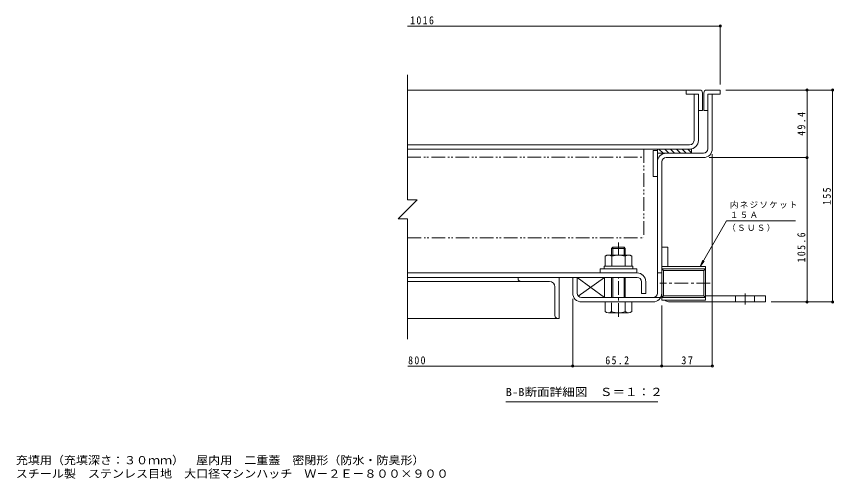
# Model space of a CAD drawing. Units: millimetres at full size. Extents: x -524 to 523, y -392 to 338.
# Drawn here: x -100 to 499, y -392 to -54 of the extents above; entities that cross this region are included whole.
import ezdxf
from ezdxf.enums import TextEntityAlignment as Align

# ---------------------------------------------------------------- set-up
doc = ezdxf.new("R2010")
doc.units = ezdxf.units.MM
doc.header["$LTSCALE"] = 2
doc.header["$PDMODE"] = 32
doc.header["$PDSIZE"] = 1.6
doc.linetypes.add('CHAIN1', pattern=[8, 5, -1, 1, -1])
doc.linetypes.add('DOUBLE_CHAIN1', pattern=[8.8, 5, -1, 0.6, -0.6, 0.6, -1])
for name, color, linetype, lineweight in [('D-1', 2, 'Continuous', 9), ('D-2', 3, 'Continuous', 9), ('D-3', 4, 'Continuous', 9), ('D-5', 7, 'Continuous', 9), ('D-6', 6, 'Continuous', 9), ('D-7', 5, 'Continuous', 5), ('D-9', 134, 'Continuous', 5), ('D-A', 3, 'Continuous', 9), ('D-B', 6, 'Continuous', 9), ('D-E', 3, 'Continuous', 9), ('D-F', 7, 'Continuous', 9), ('F-5_F-5ﾚｲﾔ', 7, 'Continuous', 9)]:
    doc.layers.add(name, color=color, linetype=linetype, lineweight=lineweight)
doc.styles.add('ＭＳ ゴシック', font='')
doc.styles.get('ＭＳ ゴシック').set_extended_font_data('MS Gothic')

msp = doc.modelspace()

# ---------------------------------------------------------------- linework, layer by layer
at = {"layer": 'D-1'}
for p, q in [((406.665, -111.192), (409.865, -111.192)), ((406.665, -151.192), (406.665, -111.192)), ((409.865, -151.192), (409.865, -111.192)), ((403.465, -154.392), (376.064, -154.392)), ((369.664, -256.793), (369.664, -160.792)), ((372.864, -160.792), (372.864, -256.793)), ((376.064, -157.592), (403.465, -157.592)), ((404.864, -237.216), (372.864, -237.216)), ((372.864, -237.216), (372.864, -261.816)), ((404.864, -239.038), (403.702, -240.2)), ((404.864, -237.216), (404.864, -261.816)), ((310.865, -256.793), (310.865, -245.193)), ((372.864, -241.993), (369.664, -241.993)), ((403.702, -240.2), (374.026, -240.2)), ((374.026, -258.831), (374.026, -240.2)), ((403.702, -240.2), (403.702, -258.831)), ((314.065, -259.993), (372.007, -259.993)), ((314.065, -263.193), (336.165, -263.193)), ((346.165, -263.193), (366.464, -263.193)), ((372.864, -259.993), (374.026, -258.831)), ((404.864, -259.993), (372.864, -259.993)), ((404.864, -261.816), (372.864, -261.816)), ((403.702, -258.831), (374.026, -258.831)), ((404.864, -259.993), (403.702, -258.831))]:
    msp.add_line(p, q, dxfattribs=at)
for points in [[(404.864, -239.038), (372.864, -239.038), (374.026, -240.2)], [(307.665, -256.793), (307.665, -245.193), (310.865, -245.193)]]:
    msp.add_lwpolyline(points, dxfattribs=at)
for centre, radius, start, end in [((376.064, -160.792), 6.4, 90, 180), ((403.465, -151.192), 3.2, 270, 0), ((403.465, -151.192), 6.4, 270, 0), ((376.064, -160.792), 3.2, 90, 180), ((314.065, -256.793), 6.4, 180, 270), ((314.065, -256.793), 3.2, 180, 270), ((366.464, -256.793), 6.4, 270, 0), ((366.464, -256.793), 3.2, 270, 0)]:
    msp.add_arc(centre, radius, start, end, dxfattribs=at)
at = {"layer": 'D-2'}
for p, q in [((396.465, -144.992), (396.465, -111.192)), ((399.665, -111.192), (396.465, -111.192)), ((399.665, -144.992), (399.665, -111.192)), ((393.265, -148.192), (186.549, -148.192)), ((186.561, -151.392), (393.265, -151.392))]:
    msp.add_line(p, q, dxfattribs=at)
for radius in [6.4, 3.2]:
    msp.add_arc((393.265, -144.992), radius, 270, 0, dxfattribs=at)
at = {"layer": 'D-3'}
for p, q in [((390.665, -108.192), (186.813, -108.192)), ((390.665, -111.192), (399.665, -111.192)), ((399.665, -111.192), (399.665, -123.192)), ((402.665, -110.192), (402.665, -123.192)), ((403.665, -110.192), (403.665, -123.192)), ((405.665, -108.192), (415.665, -108.192)), ((415.665, -111.192), (406.665, -111.192)), ((406.665, -111.192), (406.665, -123.192)), ((415.665, -108.192), (415.665, -111.192)), ((399.665, -123.192), (402.665, -123.192)), ((406.665, -123.192), (403.665, -123.192))]:
    msp.add_line(p, q, dxfattribs=at)
msp.add_lwpolyline([(400.665, -108.192), (390.665, -108.192), (390.665, -111.192)], dxfattribs=at)
for centre, start, end in [((400.665, -110.192), 0, 90), ((405.665, -110.192), 90, 180)]:
    msp.add_arc(centre, 2, start, end, dxfattribs=at)
at = {"layer": 'D-5'}
for p, q in [((400.943, -237.216), (420.245, -203.784)), ((420.245, -203.784), (470.793, -203.784)), ((400.943, -237.216), (402.857, -232.596)), ((400.943, -237.216), (403.987, -233.249)), ((370.099, -336.277), (258.599, -336.277))]:
    msp.add_line(p, q, dxfattribs=at)
at = {"layer": 'D-6'}
for p, q in [((366.664, -152.392), (369.664, -152.392)), ((366.664, -152.392), (366.664, -171.392)), ((369.664, -151.392), (369.664, -171.392)), ((394.664, -154.392), (369.664, -154.392)), ((373.803, -154.392), (370.803, -151.392)), ((378.046, -154.392), (375.046, -151.392)), ((382.288, -154.392), (379.288, -151.392)), ((386.531, -154.392), (383.531, -151.392)), ((390.774, -154.392), (387.774, -151.392)), ((394.664, -154.04), (392.016, -151.392)), ((366.664, -171.392), (369.664, -171.392)), ((310.865, -245.193), (310.865, -256.793)), ((311.769, -259.021), (330.865, -245.193)), ((314.065, -259.993), (330.865, -259.993))]:
    msp.add_line(p, q, dxfattribs=at)
msp.add_lwpolyline([(394.664, -154.392), (394.664, -151.392), (369.664, -151.392)], dxfattribs=at)
msp.add_lwpolyline([(330.865, -259.993), (330.865, -245.193), (310.865, -245.193)], close=True, dxfattribs=at)
at = {"layer": 'D-7', "linetype": 'CHAIN1'}
for p, q in [((341.165, -228.693), (341.165, -219.66)), ((341.165, -274.071), (341.165, -245.193))]:
    msp.add_line(p, q, dxfattribs=at)
at = {"layer": 'D-7'}
for p, q in [((336.977, -223.193), (336.165, -224.005)), ((346.165, -224.005), (336.165, -224.005)), ((336.165, -228.693), (336.165, -224.005)), ((345.353, -223.193), (336.977, -223.193)), ((336.977, -228.693), (336.977, -223.193)), ((345.353, -223.193), (346.165, -224.005)), ((345.353, -228.693), (345.353, -223.193)), ((346.165, -224.005), (346.165, -228.693)), ((346.165, -224.005), (346.165, -228.693)), ((336.165, -259.993), (336.165, -245.193)), ((336.977, -259.993), (336.977, -245.193)), ((345.353, -259.993), (345.353, -245.193)), ((346.165, -245.193), (346.165, -259.993)), ((350.965, -263.193), (331.365, -263.193)), ((331.365, -270.298), (331.365, -263.193)), ((346.165, -263.193), (346.165, -270.298)), ((350.965, -270.298), (350.965, -263.193)), ((336.165, -270.298), (336.165, -263.794)), ((348.565, -271.193), (333.765, -271.193))]:
    msp.add_line(p, q, dxfattribs=at)
at = {"layer": 'D-7', "color": 2, "lineweight": 9}
for p, q in [((331.35, -229.752), (332.665, -228.993)), ((331.35, -229.752), (331.35, -236.993)), ((349.665, -228.993), (332.665, -228.993)), ((336.257, -229.752), (336.257, -236.993)), ((346.072, -229.752), (346.072, -236.993))]:
    msp.add_line(p, q, dxfattribs=at)
at = {"layer": 'D-7', "color": 134}
for p, q in [((327.665, -238.993), (327.665, -241.993)), ((327.665, -238.993), (354.665, -238.993)), ((354.665, -238.993), (354.665, -241.993)), ((327.665, -241.993), (354.665, -241.993))]:
    msp.add_line(p, q, dxfattribs=at)
at = {"layer": 'D-7', "color": 6, "lineweight": 9}
for p, q in [((330.665, -236.993), (330.665, -238.993)), ((330.665, -238.993), (351.665, -238.993))]:
    msp.add_line(p, q, dxfattribs=at)
at = {"layer": 'D-7', "color": 2, "lineweight": 9}
msp.add_lwpolyline([(349.665, -228.993), (350.98, -229.752), (350.98, -236.993), (331.35, -236.993)], dxfattribs=at)
at = {"layer": 'D-7', "color": 6, "lineweight": 9}
msp.add_lwpolyline([(330.665, -236.993), (351.665, -236.993), (351.665, -238.993)], dxfattribs=at)
at = {"layer": 'D-7', "color": 2, "lineweight": 9}
for centre, radius, start, end in [((334.247, -234.769), 5.793, 94.38438, 120), ((333.651, -233.833), 4.842, 57.42749, 88.18784), ((341.165, -245.234), 16.241, 72.41188, 107.5881), ((348.679, -233.833), 4.842, 91.81215, 122.57249), ((348.083, -234.769), 5.793, 59.99998, 85.6156)]:
    msp.add_arc(centre, radius, start, end, dxfattribs=at)
at = {"layer": 'D-7'}
for centre, radius, start, end in [((333.765, -267.527), 3.666, 229.1022, 310.89809), ((341.165, -256.777), 14.416, 249.70546, 290.29454), ((348.565, -267.527), 3.666, 229.10191, 310.8978)]:
    msp.add_arc(centre, radius, start, end, dxfattribs=at)
at = {"layer": 'D-9', "linetype": 'DOUBLE_CHAIN1'}
for p, q in [((359.665, -151.392), (186.561, -151.392)), ((359.665, -151.392), (359.665, -216.392)), ((186.584, -157.392), (359.665, -157.392)), ((186.813, -216.392), (359.665, -216.392))]:
    msp.add_line(p, q, dxfattribs=at)
at = {"layer": 'D-A'}
for p, q in [((354.765, -241.993), (186.954, -241.993)), ((186.954, -245.193), (354.765, -245.193)), ((357.965, -248.393), (357.965, -256.993)), ((361.165, -248.393), (361.165, -256.993)), ((357.965, -256.993), (361.165, -256.993))]:
    msp.add_line(p, q, dxfattribs=at)
for radius in [6.4, 3.2]:
    msp.add_arc((354.765, -248.393), radius, 0, 90, dxfattribs=at)
at = {"layer": 'D-B'}
for p, q in [((267.665, -245.193), (186.954, -245.193)), ((267.665, -245.193), (297.665, -245.193)), ((267.665, -246.193), (267.665, -245.193)), ((297.665, -245.193), (297.665, -275.193)), ((269.665, -248.193), (186.954, -248.193)), ((269.665, -248.193), (290.665, -248.193)), ((294.665, -273.193), (294.665, -252.193)), ((296.665, -275.193), (186.954, -275.193)), ((296.665, -275.193), (297.665, -275.193))]:
    msp.add_line(p, q, dxfattribs=at)
for centre, radius, start, end in [((269.665, -246.193), 2, 180, 270), ((290.665, -252.193), 4, 0, 90), ((296.665, -273.193), 2, 180, 270)]:
    msp.add_arc(centre, radius, start, end, dxfattribs=at)
at = {"layer": 'D-E'}
for p, q in [((372.864, -223.192), (372.864, -256.793)), ((372.864, -223.192), (377.364, -223.192)), ((377.364, -237.216), (377.364, -223.192)), ((404.864, -258.693), (448.864, -258.693)), ((426.865, -263.193), (426.864, -258.693)), ((440.865, -263.193), (440.864, -258.693))]:
    msp.add_line(p, q, dxfattribs=at)
at = {"layer": 'D-E', "linetype": 'CHAIN1'}
msp.add_line((433.865, -264.939), (433.864, -257.05), dxfattribs=at)
at = {"layer": 'D-E'}
msp.add_lwpolyline([(448.865, -258.693), (448.865, -263.193), (378.864, -263.193)], dxfattribs=at)
msp.add_arc((378.864, -257.193), 6, 230.3984, 270, dxfattribs=at)
at = {"layer": 'D-F'}
for p, q in [((415.665, -61.372), (186.813, -61.372)), ((415.665, -60.772), (415.665, -104.192)), ((186.813, -97.04), (186.813, -188.611)), ((498.5, -108.192), (419.665, -108.192)), ((479.232, -108.192), (479.232, -157.592)), ((497.9, -108.192), (497.9, -263.193)), ((409.865, -310.661), (409.865, -155.192)), ((479.832, -157.592), (407.465, -157.592)), ((479.232, -157.592), (479.232, -263.193)), ((193.695, -188.611), (179.932, -202.374)), ((186.813, -188.611), (193.695, -188.611)), ((186.813, -202.374), (179.932, -202.374)), ((186.813, -202.374), (186.813, -290.5)), ((307.665, -310.661), (307.665, -260.793)), ((498.5, -263.193), (452.865, -263.193)), ((372.864, -310.661), (372.864, -265.816)), ((307.665, -310.061), (186.954, -310.061)), ((372.864, -310.061), (307.665, -310.061)), ((409.865, -310.061), (372.864, -310.061))]:
    msp.add_line(p, q, dxfattribs=at)
at = {"layer": 'D-F', "linetype": 'CHAIN1'}
msp.add_line((408.266, -249.516), (371.392, -249.516), dxfattribs=at)
at = {"layer": 'D-F'}
for p in [(415.665, -61.372), (479.232, -108.192), (497.9, -108.192), (479.232, -157.592), (479.232, -263.193), (497.9, -263.193), (307.665, -310.061), (372.864, -310.061), (409.865, -310.061)]:
    msp.add_point(p, dxfattribs=at)

# ---------------------------------------------------------------- texts
at = {"layer": 'D-5', "color": 2, "style": 'ＭＳ ゴシック', "width": 1.15}
msp.add_text('B-B断面詳細図\u3000Ｓ＝１：２', height=5.865, dxfattribs=at).set_placement((258.599, -333.777), align=Align.BOTTOM_LEFT)
at = {"layer": 'D-5', "char_height": 4.399, "attachment_point": 7, "style": 'ＭＳ ゴシック'}
for s, insert in [('\\T1.17;内ネジソケット', (422.793, -194.85)), ('\\T1.17;１５Ａ', (422.793, -201.817)), ('\\T1.17;（ＳＵＳ）', (420.86, -211.754))]:
    msp.add_mtext(s, dxfattribs=dict(at, insert=insert))
at = {"layer": 'D-F', "color": 2, "char_height": 5.865, "attachment_point": 7, "style": 'ＭＳ ゴシック'}
for s, insert in [('\\T1.28;\\W0.9;1016', (188.665, -60.172)), ('\\T1.27;\\W0.9;800', (187.179, -308.861)), ('\\T1.28;\\W0.9;65.2', (331.515, -308.861)), ('\\T1.27;\\W0.95;37', (387.115, -308.861))]:
    msp.add_mtext(s, dxfattribs=dict(at, insert=insert))
at = {"layer": 'D-F', "color": 2, "char_height": 5.865, "attachment_point": 7, "rotation": 90, "style": 'ＭＳ ゴシック'}
for s, insert in [('\\T1.28;\\W0.9;49.4', (478.032, -141.642)), ('\\T1.27;\\W0.9;155', (496.7, -192.192)), ('\\T1.28;\\W0.9;105.6', (478.032, -234.312))]:
    msp.add_mtext(s, dxfattribs=dict(at, insert=insert))
at = {"layer": 'F-5_F-5ﾚｲﾔ', "color": 2, "style": 'ＭＳ ゴシック', "width": 1.1}
for s, p in [('充填用（充填深さ：３０ｍｍ）\u3000屋内用\u3000二重蓋\u3000密閉形（防水・防臭形）', (-100.021, -383.701)), ('スチール製\u3000ステンレス目地\u3000大口径マシンハッチ\u3000Ｗ－２Ｅ－８００×９００', (-100.021, -393.542))]:
    msp.add_text(s, height=5.865, dxfattribs=at).set_placement(p, align=Align.BOTTOM_LEFT)

doc.saveas('drawing.dxf')
